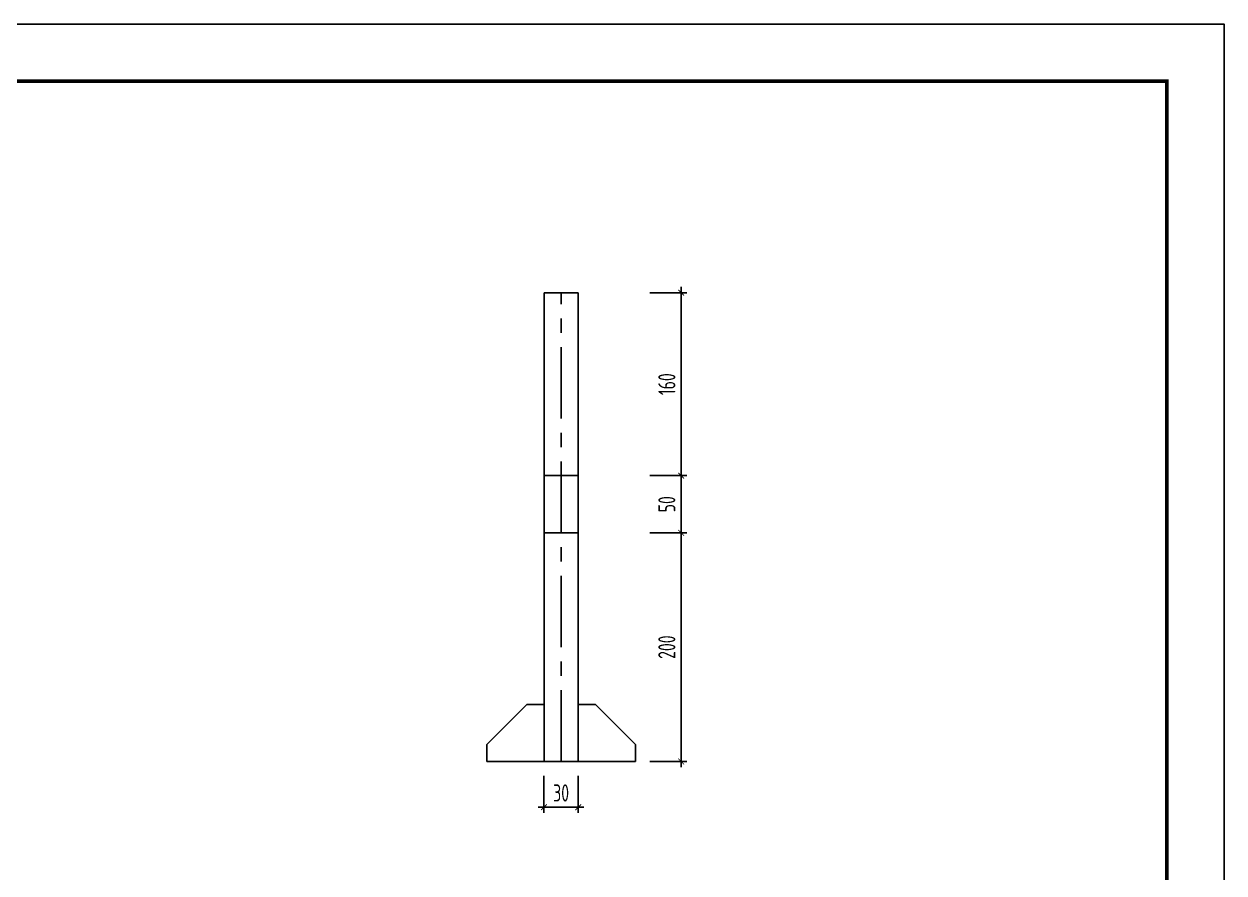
# Model space of a CAD drawing. Extents: x -179386 to 128588, y -100 to 34507.
# Drawn here: x 3729 to 24729, y 14850 to 29700 of the extents above; entities that cross this region are included whole.
import ezdxf
from ezdxf.enums import TextEntityAlignment as Align

# ---------------------------------------------------------------- set-up
doc = ezdxf.new("R2010")
doc.units = 0
doc.header["$LTSCALE"] = 1000
doc.linetypes.add('CENTER', pattern=[2, 1.25, -0.25, 0.25, -0.25])
doc.layers.get('0').update_dxf_attribs({"linetype": 'CONTINUOUS'})
doc.layers.get('Defpoints').update_dxf_attribs({"linetype": 'CONTINUOUS'})
doc.layers.add('1粗实线', color=1, linetype='CONTINUOUS', lineweight=30)
doc.layers.add('HFZT', color=5, linetype='CONTINUOUS', lineweight=15)
doc.styles.add('TSSD_Dimension', font='tssdeng.shx', dxfattribs={"width": 0.7, "bigfont": 'hztxt.shx'})
doc.styles.add('TSSD_NORM', font='tssdeng.shx', dxfattribs={"width": 0.7, "bigfont": 'hztxt.shx'})
doc.dimstyles.new('TSSD_100_100', dxfattribs={"dimtxt": 300, "dimasz": 100, "dimexe": 100, "dimexo": 250, "dimgap": 100, "dimtad": 1, "dimdec": 0, "dimzin": 0, "dimdsep": 46, "dimtxsty": 'TSSD_Dimension', "dimblk": 'ARCHTICK', "dimblk1": 'ARCHTICK', "dimblk2": 'ARCHTICK', "dimcen": 0, "dimdle": 100, "dimclrt": 7, "dimadec": 0, "dimazin": 0, "dimtfac": 1, "dimtdec": 0, "dimtix": 1, "dimtmove": 2, "dimatfit": 3, "dimfxl": 1, "dimtolj": 1, "dimtzin": 0, "dimarcsym": 0})

# ---------------------------------------------------------------- blocks, each defined once
blk = doc.blocks.new('DETK')
at = {"color": 7, "linetype": 'Continuous'}
blk.add_lwpolyline([(0, 0), (0, 29700), (42000, 29700), (42000, 0), (0, 0)], dxfattribs=at)
at = {"layer": '1粗实线', "color": 7, "linetype": 'Continuous', "const_width": 60}
blk.add_lwpolyline([(2500, 1000), (2500, 28700), (41000, 28700), (41000, 1000), (2500, 1000)], dxfattribs=at)
at = {"layer": 'HFZT', "color": 2, "style": 'TSSD_NORM', "width": 0.7}
for tag, height, p in [('比例尺', 250, (40275, 3100)), ('图号', 250, (37501, 1700)), ('日期', 250, (40275, 1700)), ('图名', 400, (31926, 1425))]:
    blk.add_attdef(tag, text='', height=height, dxfattribs=at).set_placement(p, align=Align.MIDDLE)
blk = doc.blocks.new('_ArchTick')
at = {"color": 0, "linetype": 'ByBlock', "const_width": 0.15}
blk.add_lwpolyline([(-0.5, -0.5), (0.5, 0.5)], dxfattribs=at)
blk = doc.blocks.new('*D241')
at = {"color": 0, "lineweight": -2, "transparency": 16777216}
for p, q in [((12829, 16550), (12829, 15900)), ((13429, 16550), (13429, 15900)), ((12729, 16000), (13529, 16000))]:
    blk.add_line(p, q, dxfattribs=at)
at = {"layer": 'Defpoints', "color": 0, "transparency": 16777216}
for p in [(12829, 16800), (13429, 16800), (13429, 16000)]:
    blk.add_point(p, dxfattribs=at)
at = {"color": 0, "lineweight": -2, "transparency": 16777216, "xscale": 100, "yscale": 100, "zscale": 100, "rotation": 180}
blk.add_blockref('_ArchTick', (12829, 16000), dxfattribs=at)
at = {"color": 0, "lineweight": -2, "transparency": 16777216, "xscale": 100, "yscale": 100, "zscale": 100}
blk.add_blockref('_ArchTick', (13429, 16000), dxfattribs=at)
at = {"color": 7, "transparency": 16777216, "insert": (13129, 16250), "char_height": 300, "attachment_point": 5, "style": 'TSSD_Dimension'}
blk.add_mtext('\\A1;30', dxfattribs=at)
blk = doc.blocks.new('*D242')
at = {"color": 0, "lineweight": -2, "transparency": 16777216}
for p, q in [((14679, 20800), (15329, 20800)), ((15229, 16700), (15229, 20900)), ((14679, 16800), (15329, 16800))]:
    blk.add_line(p, q, dxfattribs=at)
at = {"layer": 'Defpoints', "color": 0, "transparency": 16777216}
for p in [(14429, 20800), (15229, 20800), (14429, 16800)]:
    blk.add_point(p, dxfattribs=at)
at = {"color": 0, "lineweight": -2, "transparency": 16777216, "xscale": 100, "yscale": 100, "zscale": 100}
for p, rotation in [((15229, 20800), 90), ((15229, 16800), 270)]:
    blk.add_blockref('_ArchTick', p, dxfattribs=dict(at, rotation=rotation))
at = {"color": 7, "transparency": 16777216, "insert": (14979, 18800), "char_height": 300, "attachment_point": 5, "rotation": 90, "style": 'TSSD_Dimension'}
blk.add_mtext('\\A1;200', dxfattribs=at)
blk = doc.blocks.new('*D243')
at = {"color": 0, "lineweight": -2, "transparency": 16777216}
for p, q in [((15229, 20700), (15229, 21900)), ((14679, 21800), (15329, 21800)), ((14679, 20800), (15329, 20800))]:
    blk.add_line(p, q, dxfattribs=at)
at = {"layer": 'Defpoints', "color": 0, "transparency": 16777216}
for p in [(14429, 21800), (15229, 21800), (14429, 20800)]:
    blk.add_point(p, dxfattribs=at)
at = {"color": 0, "lineweight": -2, "transparency": 16777216, "xscale": 100, "yscale": 100, "zscale": 100}
for p, rotation in [((15229, 21800), 90), ((15229, 20800), 270)]:
    blk.add_blockref('_ArchTick', p, dxfattribs=dict(at, rotation=rotation))
at = {"color": 7, "transparency": 16777216, "insert": (14979, 21300), "char_height": 300, "attachment_point": 5, "rotation": 90, "style": 'TSSD_Dimension'}
blk.add_mtext('\\A1;50', dxfattribs=at)
blk = doc.blocks.new('*D244')
at = {"color": 0, "lineweight": -2, "transparency": 16777216}
for p, q in [((14679, 25000), (15329, 25000)), ((15229, 21700), (15229, 25100)), ((14679, 21800), (15329, 21800))]:
    blk.add_line(p, q, dxfattribs=at)
at = {"layer": 'Defpoints', "color": 0, "transparency": 16777216}
for p in [(14429, 25000), (15229, 25000), (14429, 21800)]:
    blk.add_point(p, dxfattribs=at)
at = {"color": 0, "lineweight": -2, "transparency": 16777216, "xscale": 100, "yscale": 100, "zscale": 100}
for p, rotation in [((15229, 25000), 90), ((15229, 21800), 270)]:
    blk.add_blockref('_ArchTick', p, dxfattribs=dict(at, rotation=rotation))
at = {"color": 7, "transparency": 16777216, "insert": (14979, 23400), "char_height": 300, "attachment_point": 5, "rotation": 90, "style": 'TSSD_Dimension'}
blk.add_mtext('\\A1;160', dxfattribs=at)

msp = doc.modelspace()

# ---------------------------------------------------------------- linework, layer by layer
for p, q in [((12829.24469, 16800), (12829.24469, 25000)), ((12829.24469, 25000), (13429.24469, 25000)), ((13429.24469, 16800), (13429.24469, 25000)), ((12829.24469, 21800), (13429.24469, 21800)), ((12829.24469, 20800), (13429.24469, 20800)), ((11829.24469, 17100), (12529.24469, 17800)), ((12529.24469, 17800), (12829.24469, 17800)), ((13429.24469, 17800), (13729.24469, 17800)), ((13729.24469, 17800), (14429.24469, 17100)), ((11829.24469, 16800), (11829.24469, 17100)), ((14429.24469, 17100), (14429.24469, 16800)), ((11829.24469, 16800), (12829.24469, 16800)), ((12829.24469, 16800), (13429.24469, 16800)), ((13429.24469, 16800), (14429.24469, 16800))]:
    msp.add_line(p, q)
at = {"linetype": 'CENTER'}
msp.add_line((13129.24469, 16800), (13129.24469, 25000), dxfattribs=at)

# ---------------------------------------------------------------- block references
msp.add_blockref('DETK', (-17270.75531, 0))

# ---------------------------------------------------------------- dimensions: what is measured, and where the dimension line sits
for p1, p2, text, picture, middle in [((14429.24469, 21800), (14429.24469, 25000), '160', '*D244', (14979.24469, 23400)), ((14429.24469, 20800), (14429.24469, 21800), '50', '*D243', (14979.24469, 21300)), ((14429.24469, 16800), (14429.24469, 20800), '200', '*D242', (14979.24469, 18800)), ((12829.24469, 16800), (13429.24469, 16800), '30', '*D241', (13129.24469, 16250))]:
    dim = msp.add_aligned_dim(p1=p1, p2=p2, distance=-800, text=text, dimstyle='TSSD_100_100')
    dim.commit()
    dim.dimension.update_dxf_attribs({"geometry": picture, "text_midpoint": middle})

doc.saveas('drawing.dxf')
